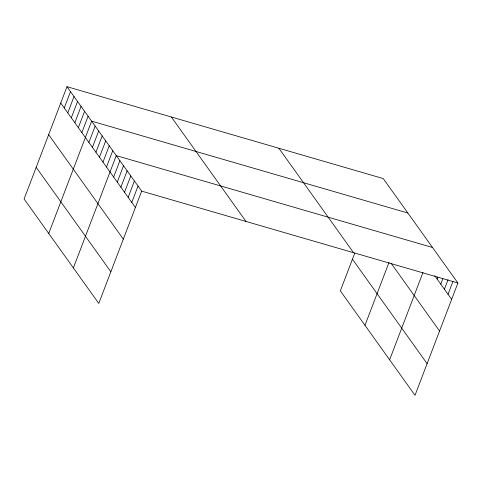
<?xml version="1.0" encoding="UTF-8"?>
<svg xmlns="http://www.w3.org/2000/svg" width="482" height="482" viewBox="0 0 482 482"><rect width="100%" height="100%" fill="white"/><g stroke="black" fill="none" stroke-linecap="round" stroke-linejoin="round"><path stroke-width="0.72" d="M66.986 86.682L24.1 198.994L98.768 303.437L141.654 191.131L66.986 86.682L383.232 178.563L457.9 283.006L415.014 395.318L340.346 290.869L354.776 253.086M64.263 107.956L70.505 91.604M67.781 112.878L74.029 96.527M71.306 117.801L77.548 101.455M74.824 122.729L81.066 106.377M78.343 127.652L84.585 111.3M81.862 132.574L88.11 116.222M48.742 233.457L91.628 121.151L407.874 213.026M88.905 142.425L95.147 126.073M92.424 147.347L98.665 130.996M95.942 152.27L102.184 135.918M99.461 157.192L105.709 140.846M102.985 162.121L109.227 145.769M106.504 167.043L112.746 150.691M73.378 267.926L116.264 155.614L432.517 247.495M113.65 177.039L119.891 160.687M117.277 182.112L123.519 165.76M120.904 187.185L127.146 170.833M124.531 192.258L130.773 175.912M128.158 197.331L134.4 180.985M131.785 202.404L138.027 186.058M364.988 325.338L389.016 262.407M389.625 359.807L422.997 272.42M437.15 279.066L437.933 277.023M440.777 284.139L442.856 278.686M444.404 289.212L448.043 279.674M448.031 294.285L452.972 281.343M141.654 191.131L457.9 283.006M434.734 275.686L451.658 299.358M391.101 263.232L439.566 331.026M278.873 148.239L353.541 252.689M352.438 259.202L427.106 363.651M171.351 116.999L246.013 221.449M60.744 103.028L135.412 207.477M48.652 134.695L123.32 239.144M36.192 167.326L110.86 271.77"/></g></svg>
